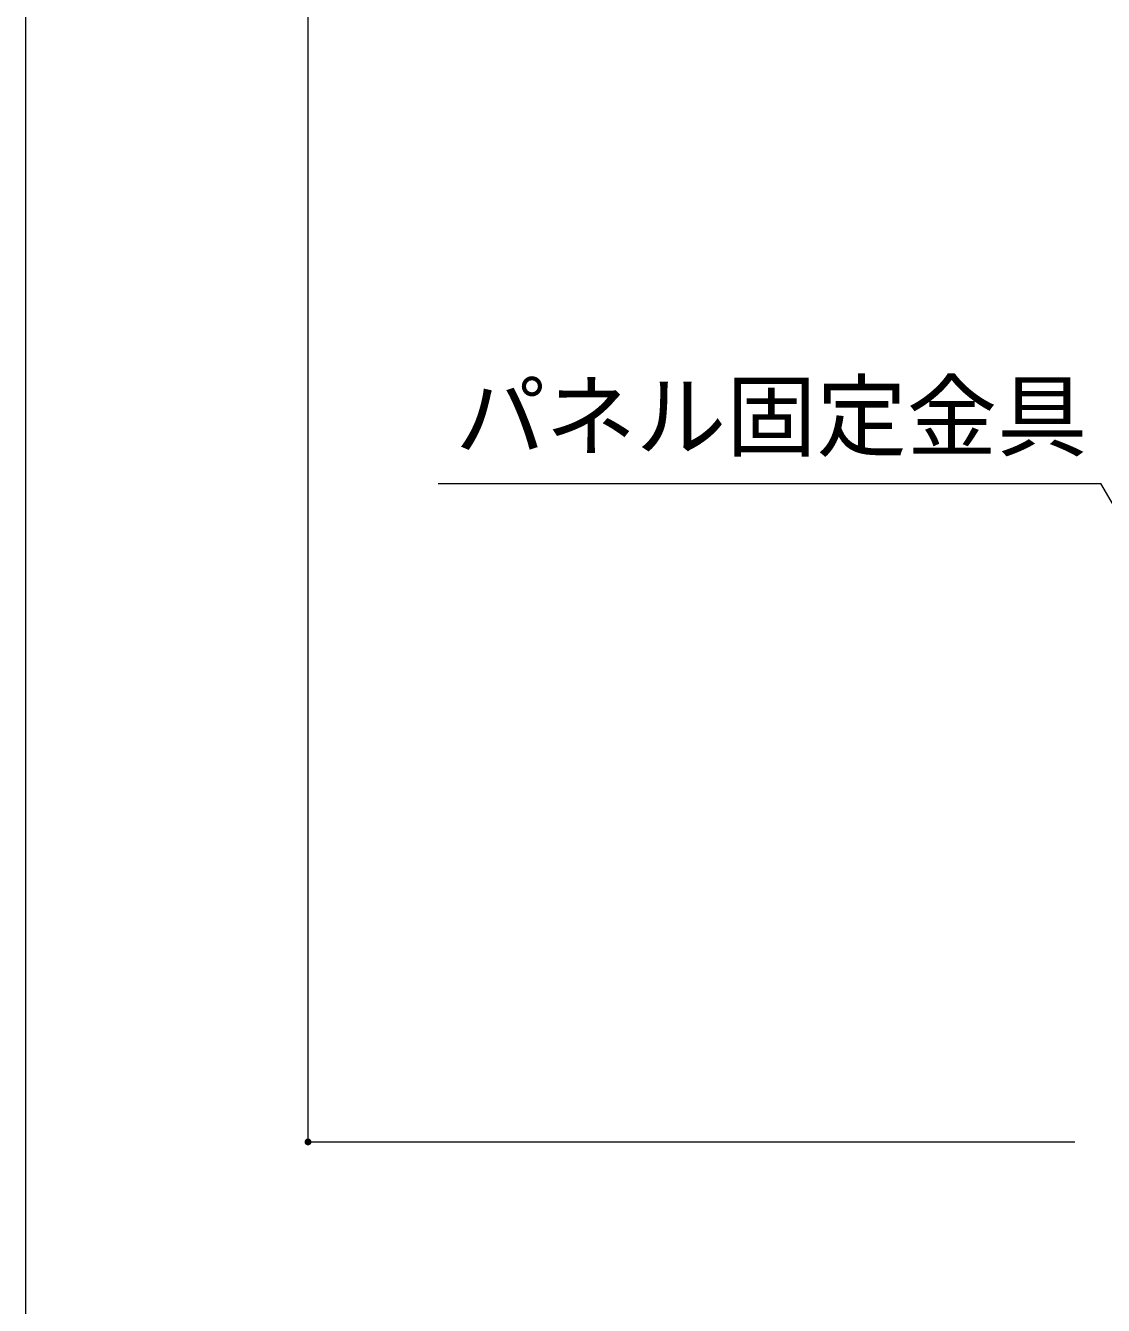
# Model space of a CAD drawing. Units: millimetres, scale not verified. Extents: x -4000 to 4000, y -2770 to 2770.
# Drawn here: x -4000 to -3499, y -1943 to -1348 of the extents above; entities that cross this region are included whole.
import ezdxf
from ezdxf.enums import TextEntityAlignment as Align

# ---------------------------------------------------------------- set-up
doc = ezdxf.new("R2010")
doc.units = ezdxf.units.MM
doc.header["$LTSCALE"] = 20
for name, color, linetype, lineweight in [('0-0_8図面枠', 5, 'Continuous', 9), ('0-E_1-7', 7, 'Continuous', 9), ('0-F_1-8', 3, 'Continuous', 9)]:
    doc.layers.add(name, color=color, linetype=linetype, lineweight=lineweight)
doc.styles.add('ＭＳ ゴシック', font='')
doc.styles.get('ＭＳ ゴシック').set_extended_font_data('MS Gothic')

msp = doc.modelspace()

# ---------------------------------------------------------------- linework, layer by layer
at = {"layer": '0-0_8図面枠'}
msp.add_lwpolyline([(-3999.87, -2769.93), (4000.13, -2769.93), (4000.13, 2770.07), (-3999.87, 2770.07)], close=True, dxfattribs=at)
at = {"layer": '0-E_1-7', "color": 3}
for q in [(-3868.54, -367.24), (-3511.93, -1867.24)]:
    msp.add_line((-3868.54, -1867.24), q, dxfattribs=at)
at = {"layer": '0-E_1-7'}
for points in [[(-3870.11, -1866.94), (-3868.54, -1867.24), (-3870.14, -1867.14)], [(-3870.14, -1867.14), (-3868.54, -1867.24), (-3870.14, -1867.24)], [(-3870.14, -1867.24), (-3869.56, -1868.47), (-3870.13, -1867.44)], [(-3870.14, -1867.24), (-3869.4, -1868.59), (-3869.56, -1868.47)], [(-3868.54, -1867.24), (-3869.4, -1868.59), (-3870.14, -1867.24)], [(-3870.13, -1867.44), (-3869.71, -1868.33), (-3870.09, -1867.63)], [(-3870.13, -1867.44), (-3869.56, -1868.47), (-3869.71, -1868.33)], [(-3870.06, -1866.74), (-3868.54, -1867.24), (-3870.11, -1866.94)], [(-3870.09, -1867.63), (-3869.84, -1868.18), (-3870.03, -1867.83)], [(-3870.09, -1867.63), (-3869.71, -1868.33), (-3869.84, -1868.18)], [(-3869.99, -1866.55), (-3868.54, -1867.24), (-3870.06, -1866.74)], [(-3870.03, -1867.83), (-3869.84, -1868.18), (-3869.94, -1868.01)], [(-3869.89, -1866.38), (-3868.54, -1867.24), (-3869.99, -1866.55)], [(-3869.77, -1866.22), (-3868.54, -1867.24), (-3869.89, -1866.38)], [(-3869.64, -1866.07), (-3868.54, -1867.24), (-3869.77, -1866.22)], [(-3869.48, -1865.94), (-3868.54, -1867.24), (-3869.64, -1866.07)], [(-3869.31, -1865.83), (-3868.54, -1867.24), (-3869.48, -1865.94)], [(-3868.54, -1867.24), (-3869.22, -1868.68), (-3869.4, -1868.59)], [(-3869.13, -1865.75), (-3868.54, -1867.24), (-3869.31, -1865.83)], [(-3868.54, -1867.24), (-3869.04, -1868.76), (-3869.22, -1868.68)], [(-3869.13, -1865.75), (-3868.54, -1865.64), (-3868.54, -1867.24)], [(-3868.94, -1865.69), (-3868.54, -1865.64), (-3869.13, -1865.75)], [(-3868.54, -1867.24), (-3868.84, -1868.81), (-3869.04, -1868.76)], [(-3868.74, -1865.65), (-3868.54, -1865.64), (-3868.94, -1865.69)], [(-3868.54, -1867.24), (-3868.64, -1868.83), (-3868.84, -1868.81)], [(-3868.54, -1867.24), (-3868.54, -1868.84), (-3868.64, -1868.83)], [(-3868.54, -1865.64), (-3866.94, -1867.24), (-3868.54, -1867.24)], [(-3868.44, -1865.64), (-3866.94, -1867.24), (-3868.54, -1865.64)], [(-3868.54, -1867.24), (-3868.34, -1868.82), (-3868.54, -1868.84)], [(-3868.54, -1867.24), (-3868.14, -1868.79), (-3868.34, -1868.82)], [(-3868.54, -1867.24), (-3867.95, -1868.72), (-3868.14, -1868.79)], [(-3868.54, -1867.24), (-3867.77, -1868.64), (-3867.95, -1868.72)], [(-3866.94, -1867.24), (-3867.77, -1868.64), (-3868.54, -1867.24)], [(-3868.24, -1865.66), (-3866.94, -1867.24), (-3868.44, -1865.64)], [(-3868.05, -1865.71), (-3866.94, -1867.24), (-3868.24, -1865.66)], [(-3867.86, -1865.79), (-3866.94, -1867.24), (-3868.05, -1865.71)], [(-3867.68, -1865.89), (-3866.94, -1867.24), (-3867.86, -1865.79)], [(-3866.94, -1867.24), (-3867.6, -1868.53), (-3867.77, -1868.64)], [(-3867.52, -1866), (-3866.94, -1867.24), (-3867.68, -1865.89)], [(-3866.94, -1867.24), (-3867.45, -1868.4), (-3867.6, -1868.53)], [(-3867.52, -1866), (-3866.95, -1867.04), (-3866.94, -1867.24)], [(-3867.38, -1866.14), (-3866.95, -1867.04), (-3867.52, -1866)], [(-3866.94, -1867.24), (-3867.31, -1868.26), (-3867.45, -1868.4)], [(-3867.38, -1866.14), (-3866.99, -1866.84), (-3866.95, -1867.04)], [(-3867.25, -1866.3), (-3866.99, -1866.84), (-3867.38, -1866.14)], [(-3866.94, -1867.24), (-3867.19, -1868.09), (-3867.31, -1868.26)], [(-3867.25, -1866.3), (-3867.05, -1866.65), (-3866.99, -1866.84)], [(-3867.14, -1866.47), (-3867.05, -1866.65), (-3867.25, -1866.3)], [(-3866.94, -1867.24), (-3867.09, -1867.92), (-3867.19, -1868.09)], [(-3866.94, -1867.24), (-3867.02, -1867.73), (-3867.09, -1867.92)], [(-3866.94, -1867.24), (-3866.97, -1867.54), (-3867.02, -1867.73)], [(-3866.94, -1867.24), (-3866.94, -1867.34), (-3866.97, -1867.54)]]:
    msp.add_solid(points, dxfattribs=at)
at = {"layer": '0-F_1-8'}
for p in [(-3808.07, -1561.06), (-3349.58, -1821.24)]:
    msp.add_line(p, (-3499.8, -1561.06), dxfattribs=at)

# ---------------------------------------------------------------- texts
at = {"layer": '0-F_1-8', "color": 4, "style": 'ＭＳ ゴシック'}
msp.add_text('パネル固定金具', height=30.79, dxfattribs=at).set_placement((-3800.07, -1554.47), align=Align.BOTTOM_LEFT)

doc.saveas('drawing.dxf')
